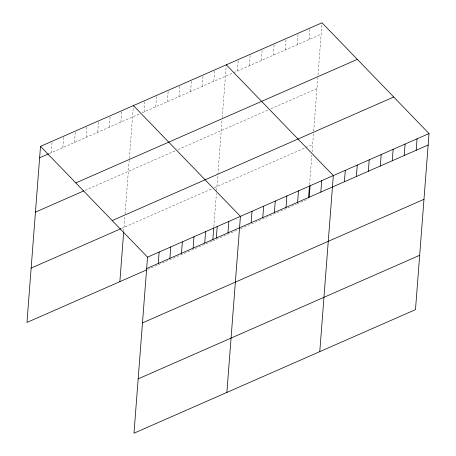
<?xml version="1.0" encoding="UTF-8"?>
<svg xmlns="http://www.w3.org/2000/svg" width="456" height="456" viewBox="0 0 456 456"><rect width="100%" height="100%" fill="white"/><g stroke="black" fill="none" stroke-linecap="round" stroke-linejoin="round"><path stroke-width="0.34" stroke-dasharray="2.28 1.71" d="M51.243 152.703L52.121 141.274M62.854 147.601L63.737 136.173M74.471 142.506L75.348 131.077M86.081 137.41L86.959 125.981M97.692 132.314L98.57 120.886M109.303 127.213L110.181 115.784M120.914 122.117L121.798 110.688M123.73 231.397L124.904 216.127M125.064 214.029L129.185 160.483M129.339 158.443L133.409 105.592M144.142 111.925L145.019 100.497M155.752 106.824L156.63 95.395M167.363 101.728L168.241 90.299M178.974 96.632L179.858 85.204M190.591 91.536L191.469 80.108M202.202 86.435L203.08 75.006M213.813 81.339L214.69 69.91M213.853 226.609L216.418 193.338M216.623 190.619L222.083 119.706M222.237 117.665L226.301 64.815M237.388 70.988L238.266 59.559M249.352 65.738L250.23 54.31M261.316 60.488L262.194 49.06M273.281 55.233L274.159 43.804M285.245 49.983L286.123 38.555M297.209 44.734L298.087 33.305M309.174 39.478L310.051 28.05M309.567 184.6L311.813 155.399M312.075 152.002L313.511 133.334M313.671 131.237L317.792 77.691M318.003 74.972L322.016 22.8M49.311 153.552L139.627 113.903M142.204 112.774L232.982 72.926M233.609 72.646L321.138 34.228M85.124 190.323L174.796 150.959M178.022 149.545L268.47 109.839M270.989 108.733L316.954 88.555M121.461 228.456L211.778 188.812M214.36 187.678L312.651 144.529M147.601 269.473L212.114 241.156M212.758 240.871L236.687 230.371M240.466 228.712L296.503 204.111M297.135 203.832L308.467 198.862"/><path stroke-width="0.68" d="M40.51 146.37L147.533 257.138L133.984 433.2L415.49 309.63L429.033 133.568L322.016 22.8L40.51 146.37L26.967 322.432L146.308 270.043M119.86 281.654L123.673 232.075M158.266 263.471L159.144 252.043M169.877 258.375L170.755 246.947M181.488 253.279L182.366 241.851M193.099 248.178L193.977 236.749M204.71 243.082L205.593 231.654M212.861 239.514L213.75 227.971M216.326 237.986L217.204 226.558M227.937 232.885L228.815 221.462M226.883 392.422L240.426 216.361L133.409 105.592M251.159 222.693L252.043 211.265M262.77 217.597L263.654 206.169M274.387 212.496L275.264 201.073M285.998 207.4L286.875 195.972M297.608 202.304L298.486 190.876M308.575 197.499L309.464 185.957M309.219 197.209L310.103 185.78M320.83 192.107L321.714 180.684M319.776 351.644L333.325 175.583L226.301 64.815M344.411 181.762L345.289 170.333M356.375 176.506L357.253 165.083M368.34 171.256L369.217 159.828M380.298 166.007L381.182 154.578M392.263 160.751L393.146 149.323M404.227 155.502L405.11 144.073M416.191 150.252L417.075 138.823M39.632 157.799L48.661 153.832M75.827 182.924L357.333 59.354M35.454 212.125L83.836 190.887M112.216 220.584L393.722 97.014M31.145 268.099L120.817 228.741M147.533 257.138L429.033 133.568M146.65 268.567L428.155 144.997M142.471 322.899L423.977 199.329M138.162 378.873L419.668 255.303"/></g></svg>
